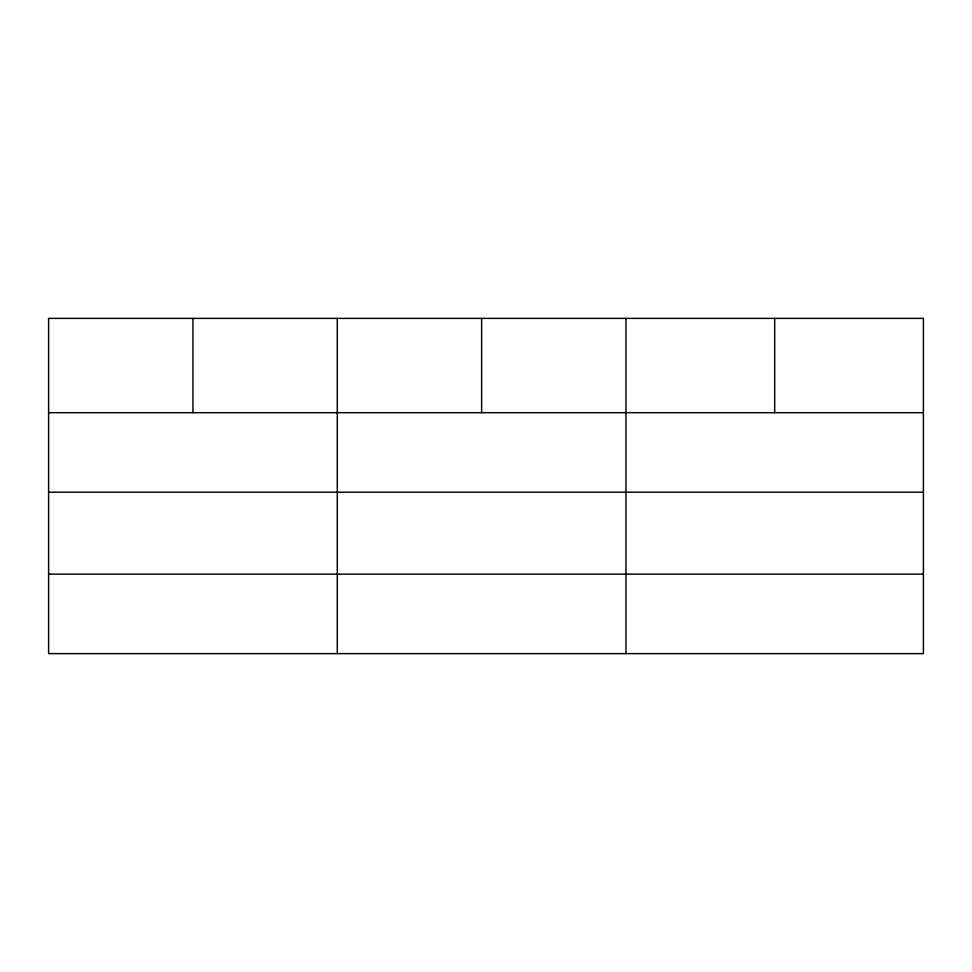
<?xml version="1.0" encoding="UTF-8"?>
<svg xmlns="http://www.w3.org/2000/svg" width="972" height="972" viewBox="0 0 972 972"><rect width="100%" height="100%" fill="white"/><g stroke="black" fill="none" stroke-linecap="round" stroke-linejoin="round"><path stroke-width="1.46" d="M48.6 412.699L923.4 412.699M48.6 492.209L923.4 492.209M48.6 574.124L923.4 574.124M774.684 318.379L774.684 412.699M625.968 318.379L625.968 653.621M481.626 318.379L481.626 412.699M337.284 318.379L337.284 653.621M192.942 318.379L192.942 412.699M923.4 318.379L48.6 318.379L48.6 653.621L923.4 653.621L923.4 318.379"/></g></svg>
